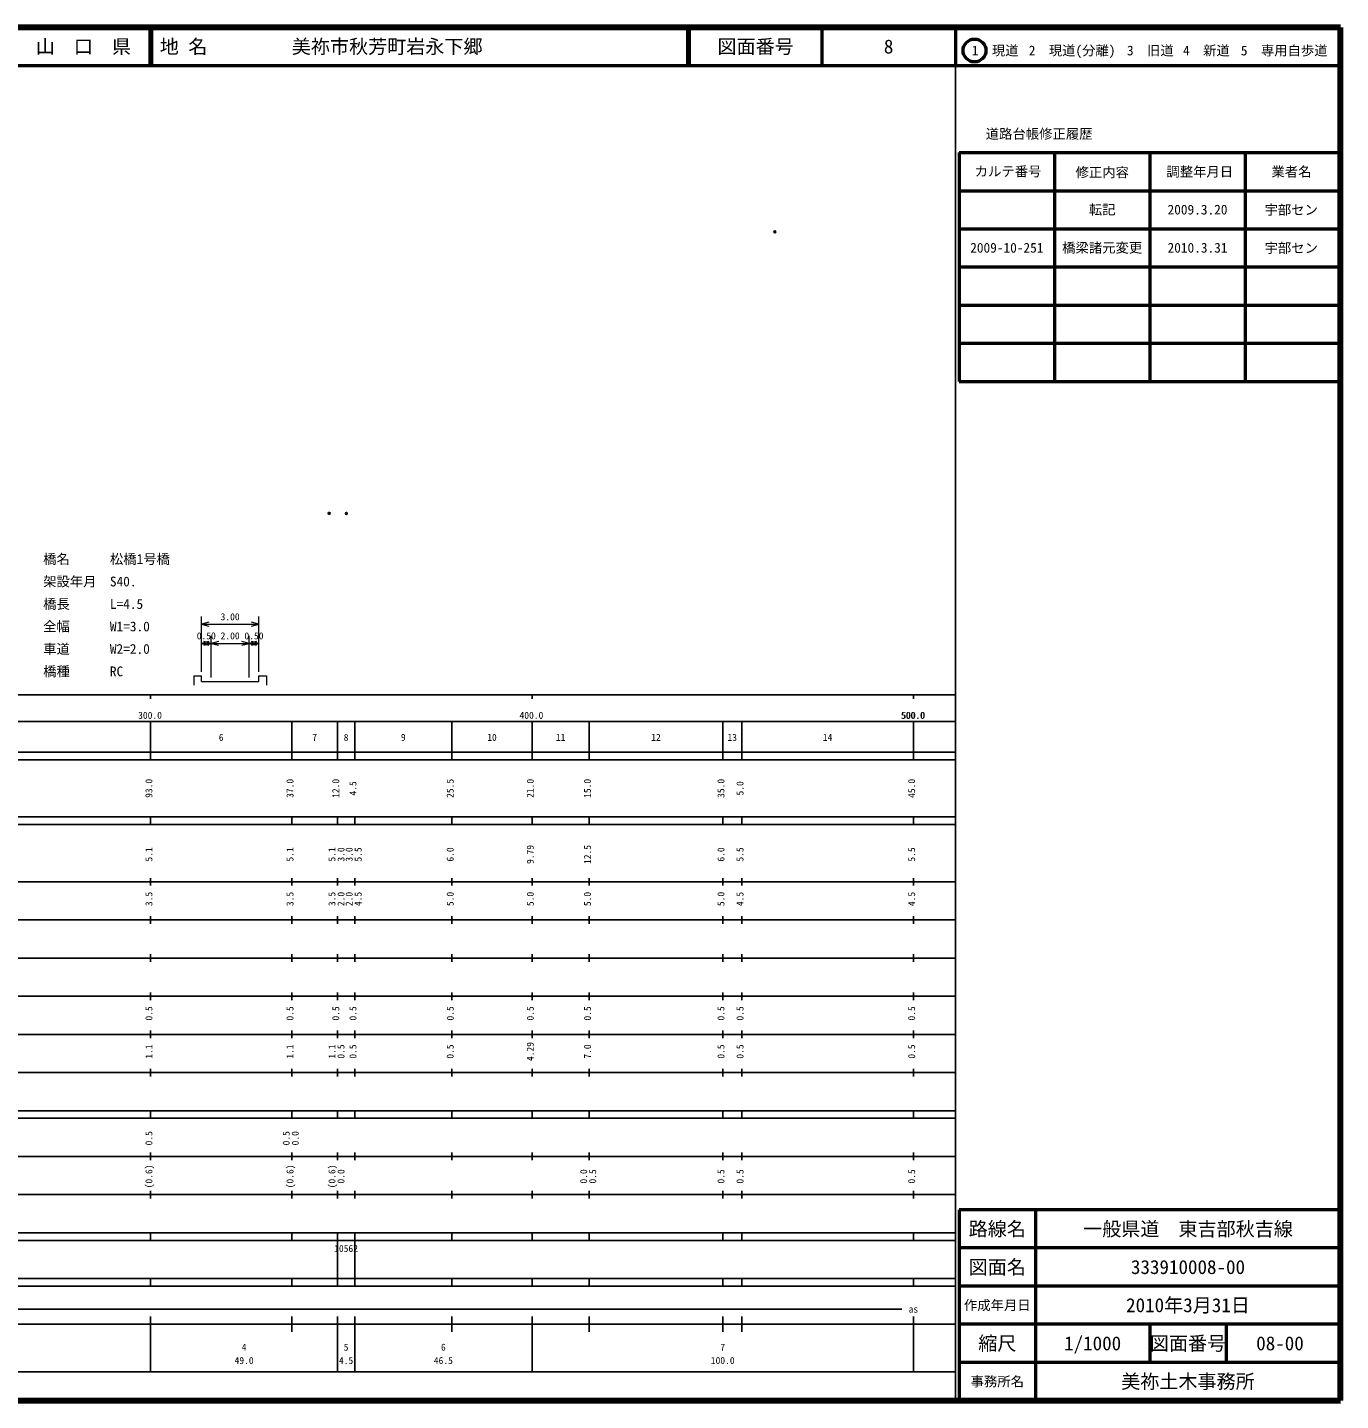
# Model space of a CAD drawing. Units: millimetres on the paper, with parts at other scales. Extents: x 40 to 680, y 20 to 380.
# Drawn here: x 335.7 to 680, y 20 to 380 of the extents above; entities that cross this region are included whole.
import ezdxf
from ezdxf.enums import TextEntityAlignment as Align

# ---------------------------------------------------------------- set-up
doc = ezdxf.new("R2010")
doc.units = ezdxf.units.MM
doc.header["$PDMODE"] = 32
doc.header["$PDSIZE"] = 0.5
doc.layers.add('S-OTRS', color=6, linetype='Continuous')
doc.layers.add('S-TTL-TXT', color=7, linetype='Continuous')
for name, color, linetype, lineweight in [('S-STR-HTXT', 7, 'Continuous', 13), ('S-TTL', 2, 'Continuous', 140), ('S-TTL-BAND', 7, 'Continuous', 25), ('S-TTL-FRAM', 2, 'Continuous', 50), ('S-TTL-LINE', 7, 'Continuous', 50)]:
    doc.layers.add(name, color=color, linetype=linetype, lineweight=lineweight)
doc.styles.add('ＭＳ ゴシック', font='')
doc.styles.get('ＭＳ ゴシック').set_extended_font_data('MS Gothic')

msp = doc.modelspace()

# ---------------------------------------------------------------- linework, layer by layer
at = {"layer": 'S-OTRS'}
for p in [(531.685, 326.426), (414.814, 252.611), (419.314, 252.591)]:
    msp.add_point(p, dxfattribs=at)
at = {"layer": 'S-STR-HTXT'}
for p, q in [((381.342, 211.027), (381.342, 225.527)), ((383.274, 224.044), (381.342, 223.527)), ((381.342, 223.527), (396.342, 223.527)), ((381.342, 223.527), (383.274, 223.009)), ((396.342, 223.527), (394.41, 224.044)), ((394.41, 223.009), (396.342, 223.527)), ((396.342, 211.027), (396.342, 225.527)), ((383.842, 209.527), (383.842, 220.527)), ((393.842, 209.527), (393.842, 220.527)), ((383.274, 219.044), (381.342, 218.527)), ((381.342, 218.527), (383.842, 218.527)), ((381.342, 218.527), (383.274, 218.009)), ((383.842, 218.527), (381.91, 219.044)), ((381.91, 218.009), (383.842, 218.527)), ((385.774, 219.044), (383.842, 218.527)), ((383.842, 218.527), (393.842, 218.527)), ((383.842, 218.527), (385.774, 218.009)), ((393.842, 218.527), (391.91, 219.044)), ((391.91, 218.009), (393.842, 218.527)), ((395.774, 219.044), (393.842, 218.527)), ((393.842, 218.527), (396.342, 218.527)), ((393.842, 218.527), (395.774, 218.009)), ((396.342, 218.527), (394.41, 219.044)), ((394.41, 218.009), (396.342, 218.527)), ((379.342, 210.027), (381.342, 210.027)), ((379.342, 210.027), (379.342, 207.527)), ((381.342, 208.527), (381.342, 210.027)), ((396.342, 208.527), (396.342, 210.027)), ((396.342, 210.027), (398.342, 210.027)), ((398.342, 210.027), (398.342, 207.527)), ((381.342, 208.527), (383.842, 208.527)), ((383.842, 208.527), (393.842, 208.527)), ((393.842, 208.527), (396.342, 208.527))]:
    msp.add_line(p, q, dxfattribs=at)
at = {"layer": 'S-TTL'}
for p, q in [((680, 380), (40, 380)), ((680, 20), (680, 380)), ((40, 20), (680, 20))]:
    msp.add_line(p, q, dxfattribs=at)
at = {"layer": 'S-TTL-BAND'}
for p, q in [((579, 20), (579, 370)), ((40, 205), (579, 205)), ((368, 205), (368, 204)), ((468, 205), (468, 204)), ((568, 205), (568, 204)), ((68, 198), (579, 198)), ((368, 188), (368, 198)), ((405, 188), (405, 198)), ((417, 188), (417, 198)), ((421.5, 188), (421.5, 198)), ((447, 188), (447, 198)), ((468, 188), (468, 198)), ((483, 188), (483, 198)), ((518, 188), (518, 198)), ((523, 188), (523, 198)), ((568, 188), (568, 198)), ((40, 190), (579, 190)), ((40, 188), (579, 188)), ((40, 173), (579, 173)), ((368, 171), (368, 173)), ((405, 171), (405, 173)), ((417, 171), (417, 173)), ((421.5, 171), (421.5, 173)), ((447, 171), (447, 173)), ((468, 171), (468, 173)), ((483, 171), (483, 173)), ((518, 171), (518, 173)), ((523, 171), (523, 173)), ((568, 171), (568, 173)), ((40, 171), (579, 171)), ((40, 156), (579, 156)), ((368, 155), (368, 157)), ((405, 155), (405, 157)), ((417, 155), (417, 157)), ((421.5, 155), (421.5, 157)), ((447, 155), (447, 157)), ((468, 155), (468, 157)), ((483, 155), (483, 157)), ((518, 155), (518, 157)), ((523, 155), (523, 157)), ((568, 155), (568, 157)), ((46, 146), (579, 146)), ((368, 145), (368, 147)), ((405, 145), (405, 147)), ((417, 145), (417, 147)), ((421.5, 145), (421.5, 147)), ((447, 145), (447, 147)), ((468, 145), (468, 147)), ((483, 145), (483, 147)), ((518, 145), (518, 147)), ((523, 145), (523, 147)), ((568, 145), (568, 147)), ((368, 135), (368, 137)), ((405, 135), (405, 137)), ((417, 135), (417, 137)), ((421.5, 135), (421.5, 137)), ((447, 135), (447, 137)), ((468, 135), (468, 137)), ((483, 135), (483, 137)), ((518, 135), (518, 137)), ((523, 135), (523, 137)), ((568, 135), (568, 137)), ((52, 136), (579, 136)), ((46, 126), (579, 126)), ((368, 125), (368, 127)), ((405, 125), (405, 127)), ((417, 125), (417, 127)), ((421.5, 125), (421.5, 127)), ((447, 125), (447, 127)), ((468, 125), (468, 127)), ((483, 125), (483, 127)), ((518, 125), (518, 127)), ((523, 125), (523, 127)), ((568, 125), (568, 127)), ((52, 116), (579, 116)), ((368, 115), (368, 117)), ((405, 115), (405, 117)), ((417, 115), (417, 117)), ((421.5, 115), (421.5, 117)), ((447, 115), (447, 117)), ((468, 115), (468, 117)), ((483, 115), (483, 117)), ((518, 115), (518, 117)), ((523, 115), (523, 117)), ((568, 115), (568, 117)), ((46, 106), (579, 106)), ((368, 105), (368, 107)), ((405, 105), (405, 107)), ((417, 105), (417, 107)), ((421.5, 105), (421.5, 107)), ((447, 105), (447, 107)), ((468, 105), (468, 107)), ((483, 105), (483, 107)), ((518, 105), (518, 107)), ((523, 105), (523, 107)), ((568, 105), (568, 107)), ((40, 96), (579, 96)), ((40, 94), (579, 94)), ((368, 94), (368, 96)), ((405, 94), (405, 96)), ((417, 94), (417, 96)), ((421.5, 94), (421.5, 96)), ((447, 94), (447, 96)), ((468, 94), (468, 96)), ((483, 94), (483, 96)), ((518, 94), (518, 96)), ((523, 94), (523, 96)), ((568, 94), (568, 96)), ((49, 84), (579, 84)), ((368, 83), (368, 85)), ((405, 83), (405, 85)), ((417, 83), (417, 85)), ((421.5, 83), (421.5, 85)), ((447, 83), (447, 85)), ((468, 83), (468, 85)), ((483, 83), (483, 85)), ((518, 83), (518, 85)), ((523, 83), (523, 85)), ((568, 83), (568, 85)), ((40, 74), (579, 74)), ((368, 73), (368, 75)), ((405, 73), (405, 75)), ((417, 73), (417, 75)), ((421.5, 73), (421.5, 75)), ((447, 73), (447, 75)), ((468, 73), (468, 75)), ((483, 73), (483, 75)), ((518, 73), (518, 75)), ((523, 73), (523, 75)), ((568, 73), (568, 75)), ((40, 64), (579, 64)), ((40, 62), (579, 62)), ((368, 62), (368, 64)), ((405, 62), (405, 64)), ((417, 62), (417, 64)), ((417, 52), (417, 62)), ((421.5, 62), (421.5, 64)), ((421.5, 52), (421.5, 62)), ((447, 62), (447, 64)), ((468, 62), (468, 64)), ((483, 62), (483, 64)), ((518, 62), (518, 64)), ((523, 62), (523, 64)), ((568, 62), (568, 64)), ((40, 52), (579, 52)), ((368, 50), (368, 52)), ((405, 50), (405, 52)), ((417, 50), (417, 52)), ((421.5, 50), (421.5, 52)), ((447, 50), (447, 52)), ((468, 50), (468, 52)), ((483, 50), (483, 52)), ((518, 50), (518, 52)), ((523, 50), (523, 52)), ((568, 50), (568, 52)), ((40, 50), (579, 50)), ((71, 44), (565, 44)), ((40, 40), (579, 40)), ((368, 27.5), (368, 42)), ((405, 38), (405, 42)), ((417, 27.5), (417, 42)), ((421.5, 27.5), (421.5, 42)), ((447, 38), (447, 42)), ((468, 27.5), (468, 42)), ((483, 38), (483, 42)), ((518, 38), (518, 42)), ((523, 38), (523, 42)), ((568, 27.5), (568, 42)), ((68, 27.5), (579, 27.5))]:
    msp.add_line(p, q, dxfattribs=at)
at = {"layer": 'S-TTL-FRAM'}
for p, q in [((580, 347.197), (580, 287.197)), ((580, 347.197), (680, 347.197)), ((580, 287.197), (680, 287.197)), ((680, 70), (580, 70)), ((580, 70), (580, 20))]:
    msp.add_line(p, q, dxfattribs=at)
at = {"layer": 'S-TTL-LINE'}
for p, q in [((367.75, 380), (367.75, 370)), ((368.25, 380), (368.25, 370)), ((508.747, 380), (508.747, 370)), ((509.247, 380), (509.247, 370)), ((543.997, 380), (543.997, 370)), ((579, 380), (579, 370)), ((40, 370), (680, 370)), ((605, 347.197), (605, 287.197)), ((630, 347.197), (630, 287.197)), ((655, 347.197), (655, 287.197)), ((580, 337.197), (680, 337.197)), ((580, 327.197), (680, 327.197)), ((580, 317.197), (680, 317.197)), ((580, 307.197), (680, 307.197)), ((580, 297.197), (680, 297.197)), ((600, 70), (600, 20)), ((680, 60), (580, 60)), ((680, 50), (580, 50)), ((680, 40), (580, 40)), ((630, 40), (630, 30)), ((650, 40), (650, 30)), ((680, 30), (580, 30))]:
    msp.add_line(p, q, dxfattribs=at)
msp.add_circle((584.031, 373.958), 3, dxfattribs=at)

# ---------------------------------------------------------------- texts
at = {"layer": 'S-STR-HTXT', "style": 'ＭＳ ゴシック'}
for s, p in [('橋名\u3000\u3000\u3000松橋1号橋', (339.813, 238.576)), ('架設年月\u3000S40.', (339.813, 232.685)), ('橋長\u3000\u3000\u3000L=4.5', (339.813, 226.794)), ('全幅\u3000\u3000\u3000W1=3.0', (339.813, 220.903)), ('車道\u3000\u3000\u3000W2=2.0', (339.813, 215.011)), ('橋種\u3000\u3000\u3000RC', (339.813, 209.12))]:
    msp.add_text(s, height=2.566, dxfattribs=at).set_placement(p, align=Align.BOTTOM_LEFT)
for s, p in [('3.00', (388.842, 224.027)), ('0.50', (382.592, 219.027)), ('2.00', (388.842, 219.027)), ('0.50', (395.092, 219.027))]:
    msp.add_text(s, height=1.833, dxfattribs=at).set_placement(p, align=Align.BOTTOM_CENTER)
at = {"layer": 'S-TTL-BAND', "style": 'ＭＳ ゴシック'}
for s, p in [('300.0', (367.844, 198.195)), ('400.0', (467.844, 198.195)), ('500.0', (567.844, 198.195)), ('500.0', (568, 198.195)), ('6', (386.5, 192.405)), ('7', (411, 192.405)), ('8', (419.25, 192.405)), ('9', (434.25, 192.405)), ('10', (457.5, 192.405)), ('11', (475.5, 192.405)), ('12', (500.5, 192.405)), ('13', (520.5, 192.405)), ('14', (545.5, 192.405)), ('as', (568, 42.5)), ('4', (392.5, 32.523)), ('5', (419.25, 32.523)), ('6', (444.75, 32.523)), ('7', (518, 32.523)), ('49.0', (392.5, 29.033)), ('4.5', (419.25, 29.033)), ('46.5', (444.75, 29.033)), ('100.0', (518, 29.033))]:
    msp.add_text(s, height=1.833, dxfattribs=at).set_placement(p, align=Align.BOTTOM_CENTER)
for s, p in [('93.0', (369, 180.5)), ('37.0', (406, 180.5)), ('12.0', (418, 180.5)), ('4.5', (422.5, 180.5)), ('25.5', (448, 180.5)), ('21.0', (469, 180.5)), ('15.0', (484, 180.5)), ('35.0', (519, 180.5)), ('5.0', (524, 180.5)), ('45.0', (569, 180.5)), ('5.1', (369, 163.174)), ('5.1', (406, 163.174)), ('5.1', (417, 163.174)), ('3.0', (419.37, 163.174)), ('3.0', (421.5, 163.174)), ('5.5', (423.87, 163.174)), ('6.0', (448, 163.174)), ('9.79', (469, 163.174)), ('12.5', (484, 163.174)), ('6.0', (519, 163.174)), ('5.5', (524, 163.174)), ('5.5', (569, 163.174)), ('3.5', (369, 151.5)), ('3.5', (406, 151.5)), ('3.5', (417, 151.5)), ('2.0', (419.37, 151.5)), ('2.0', (421.5, 151.5)), ('4.5', (423.87, 151.5)), ('5.0', (448, 151.5)), ('5.0', (469, 151.5)), ('5.0', (484, 151.5)), ('5.0', (519, 151.5)), ('4.5', (524, 151.5)), ('4.5', (569, 151.5)), ('0.5', (369, 121.5)), ('0.5', (406, 121.5)), ('0.5', (418, 121.5)), ('0.5', (422.5, 121.5)), ('0.5', (448, 121.5)), ('0.5', (469, 121.5)), ('0.5', (484, 121.5)), ('0.5', (519, 121.5)), ('0.5', (524, 121.5)), ('0.5', (569, 121.5)), ('1.1', (369, 111.5)), ('1.1', (406, 111.5)), ('1.1', (417, 111.5)), ('0.5', (419.37, 111.5)), ('0.5', (422.5, 111.5)), ('0.5', (448, 111.5)), ('4.29', (469, 111.5)), ('7.0', (484, 111.5)), ('0.5', (519, 111.5)), ('0.5', (524, 111.5)), ('0.5', (569, 111.5)), ('0.5', (369, 88.764)), ('0.5', (405, 88.764)), ('0.0', (407.37, 88.764)), ('(0.6)', (369, 78.764)), ('(0.6)', (406, 78.764)), ('(0.6)', (417, 78.764)), ('0.0', (419.37, 78.764)), ('0.0', (483, 78.764)), ('0.5', (485.37, 78.764)), ('0.5', (519, 78.764)), ('0.5', (524, 78.764)), ('0.5', (569, 78.764))]:
    msp.add_text(s, height=1.833, rotation=90, dxfattribs=at).set_placement(p, align=Align.BOTTOM_CENTER)
msp.add_text('10562', height=1.833, dxfattribs=at).set_placement((416.125, 58.405), align=Align.BOTTOM_LEFT)
at = {"layer": 'S-TTL-TXT', "style": 'ＭＳ ゴシック'}
for s, height, p in [('山\u3000口\u3000県', 3.666, (350.375, 375)), ('図面番号', 3.666, (526.622, 375)), ('8', 3.666, (561.497, 375)), ('1\u3000現道', 2.566, (589.448, 373.958)), ('2\u3000現道(分離)', 2.566, (609.619, 373.958)), ('3\u3000旧道', 2.566, (630.121, 373.958)), ('4\u3000新道', 2.566, (644.824, 373.958)), ('5\u3000専用自歩道', 2.566, (665.228, 373.958)), ('道路台帳修正履歴', 2.566, (600.968, 352.113)), ('カルテ番号', 2.566, (592.839, 342.277)), ('修正内容', 2.566, (617.509, 342.023)), ('調整年月日', 2.566, (643.089, 342.197)), ('業者名', 2.566, (667.134, 342.197)), ('転記', 2.566, (617.5, 332.245)), ('2009.3.20', 2.566, (642.5, 332.245)), ('宇部セン', 2.566, (667.077, 332.189)), ('2009-10-251', 2.566, (592.5, 322.245)), ('橋梁諸元変更', 2.566, (617.5, 322.245)), ('2010.3.31', 2.566, (642.5, 322.245)), ('宇部セン', 2.566, (667.077, 322.189)), ('路線名', 3.666, (590, 65)), ('路線名', 3.666, (590, 65)), ('一般県道\u3000東吉部秋吉線', 3.666, (640, 65)), ('図面名', 3.666, (590, 55)), ('図面名', 3.666, (590, 55)), ('333910008-00', 3.666, (640, 55)), ('2010年3月31日', 3.666, (640, 45)), ('作成年月日', 2.566, (590, 45)), ('作成年月日', 2.566, (590, 45)), ('縮尺', 3.666, (590, 35)), ('縮尺', 3.666, (590, 35)), ('1/1000', 3.666, (615, 35)), ('図面番号', 3.666, (640, 35)), ('図面番号', 3.666, (640, 35)), ('08-00', 3.666, (664.125, 35)), ('事務所名', 2.566, (590, 25)), ('事務所名', 2.566, (590, 25)), ('美祢土木事務所', 3.666, (640, 25))]:
    msp.add_text(s, height=height, dxfattribs=at).set_placement(p, align=Align.MIDDLE_CENTER)
for s, p in [('地 名', (370.38, 375)), ('美祢市秋芳町岩永下郷', (405.024, 375))]:
    msp.add_text(s, height=3.666, dxfattribs=at).set_placement(p, align=Align.MIDDLE_LEFT)

doc.saveas('drawing.dxf')
